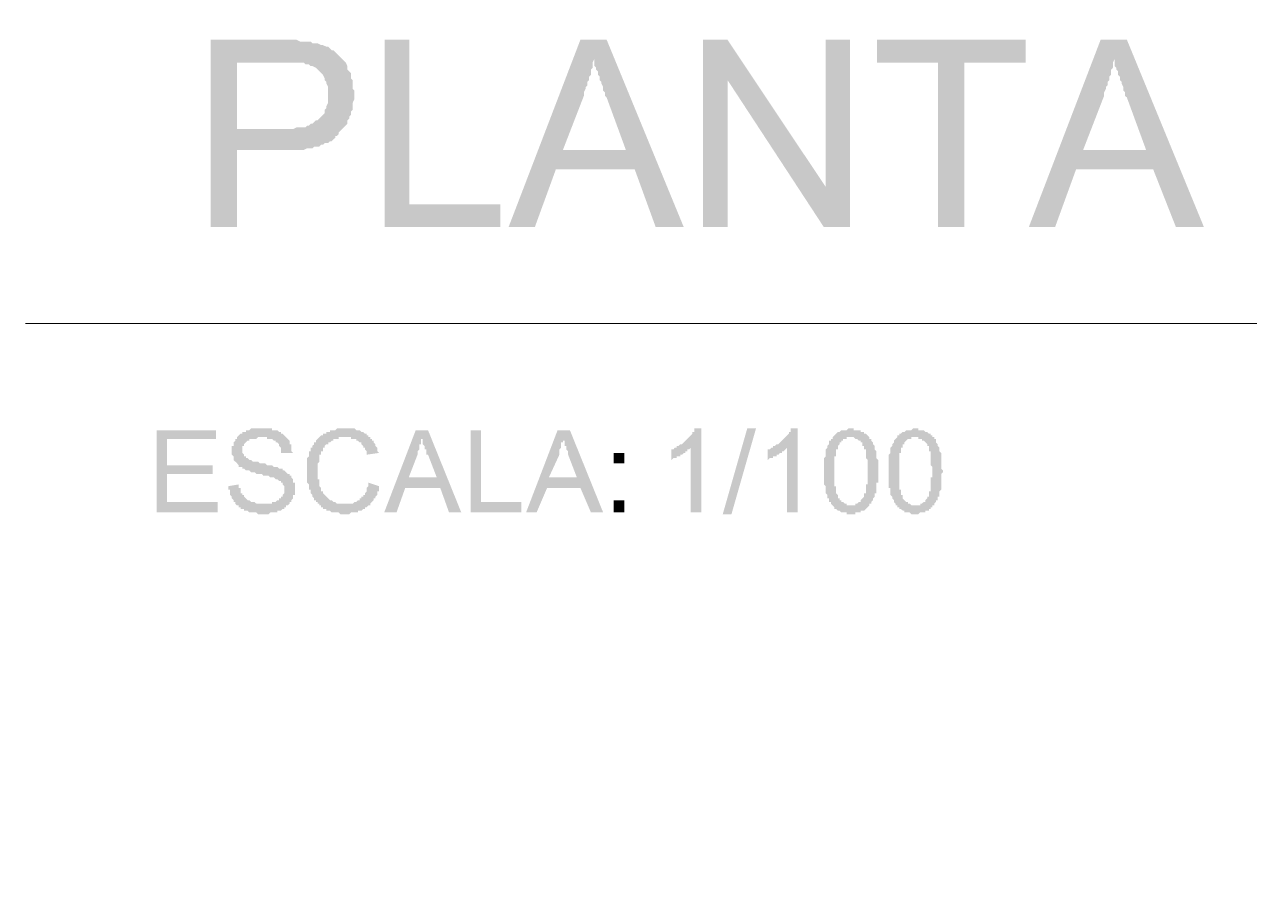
# Model space of a CAD drawing. Header units: millimetres. Extents: x 1293.7 to 1337.9, y 1512.4 to 1531.6.
# Drawn here: x 1312.173 to 1315.134, y 1512.445 to 1514.498 of the extents above; entities that cross this region are included whole.
import ezdxf

# ---------------------------------------------------------------- set-up
doc = ezdxf.new("R2010")
doc.units = ezdxf.units.MM
for name, color, linetype in [('PDF5_SIMB_02', 7, 'Continuous'), ('PDF5_SIMB_TXT', 7, 'Continuous'), ('SIMB_PREENCHIMENTO', 253, 'Continuous')]:
    doc.layers.add(name, color=color, linetype=linetype)

msp = doc.modelspace()

# ---------------------------------------------------------------- hatches: boundary and pattern name
at = {"layer": 'PDF5_SIMB_TXT', "transparency": 33554559}
h = msp.add_hatch(color=256, dxfattribs=at)
h.paths.add_polyline_path([(1312.6233, 1514.0079), (1312.6233, 1514.4609), (1312.7969, 1514.4609), (1312.8011, 1514.4609), (1312.8096, 1514.4609), (1312.818, 1514.4609), (1312.8265, 1514.4609), (1312.8307, 1514.4609), (1312.8392, 1514.4567), (1312.8434, 1514.4567), (1312.8477, 1514.4567), (1312.8561, 1514.4567), (1312.8604, 1514.4567), (1312.8646, 1514.4567), (1312.8688, 1514.4524), (1312.8773, 1514.4524), (1312.8815, 1514.4524), (1312.89, 1514.4482), (1312.8942, 1514.4482), (1312.9027, 1514.444), (1312.9069, 1514.444), (1312.9112, 1514.4397), (1312.9154, 1514.4355), (1312.9196, 1514.4355), (1312.9239, 1514.4313), (1312.9281, 1514.427), (1312.9323, 1514.4228), (1312.9366, 1514.4186), (1312.9408, 1514.4143), (1312.945, 1514.4101), (1312.9493, 1514.4059), (1312.9535, 1514.3974), (1312.9535, 1514.3932), (1312.9535, 1514.3889), (1312.9577, 1514.3847), (1312.962, 1514.3805), (1312.962, 1514.3762), (1312.962, 1514.3678), (1312.9662, 1514.3635), (1312.9662, 1514.3551), (1312.9662, 1514.3508), (1312.9662, 1514.3424), (1312.9704, 1514.3381), (1312.9704, 1514.3297), (1312.9704, 1514.3297), (1312.9704, 1514.3212), (1312.9704, 1514.317), (1312.9662, 1514.3085), (1312.9662, 1514.3043), (1312.9662, 1514.3), (1312.9662, 1514.2916), (1312.962, 1514.2873), (1312.962, 1514.2789), (1312.9577, 1514.2746), (1312.9577, 1514.2704), (1312.9535, 1514.2662), (1312.9535, 1514.2577), (1312.9493, 1514.2535), (1312.945, 1514.2492), (1312.9408, 1514.245), (1312.9366, 1514.2408), (1312.9323, 1514.2365), (1312.9323, 1514.2323), (1312.9281, 1514.2281), (1312.9239, 1514.2281), (1312.9239, 1514.2238), (1312.9196, 1514.2196), (1312.9154, 1514.2154), (1312.9112, 1514.2154), (1312.9069, 1514.2111), (1312.8985, 1514.2111), (1312.8942, 1514.2069), (1312.89, 1514.2069), (1312.8858, 1514.2027), (1312.8773, 1514.2027), (1312.8731, 1514.2027), (1312.8688, 1514.1984), (1312.8604, 1514.1984), (1312.8561, 1514.1984), (1312.8477, 1514.1942), (1312.8392, 1514.1942), (1312.835, 1514.1942), (1312.8265, 1514.1942), (1312.818, 1514.1942), (1312.8096, 1514.1942), (1312.8011, 1514.1942), (1312.8011, 1514.1942), (1312.6868, 1514.1942), (1312.6868, 1514.0079)], flags=0)
h.paths.add_polyline_path([(1312.6868, 1514.245), (1312.8011, 1514.245), (1312.8096, 1514.245), (1312.818, 1514.245), (1312.8223, 1514.245), (1312.8307, 1514.2492), (1312.8392, 1514.2492), (1312.8434, 1514.2492), (1312.8519, 1514.2492), (1312.8561, 1514.2535), (1312.8604, 1514.2535), (1312.8646, 1514.2577), (1312.8688, 1514.2577), (1312.8731, 1514.2619), (1312.8773, 1514.2662), (1312.8815, 1514.2662), (1312.8815, 1514.2662), (1312.8858, 1514.2704), (1312.89, 1514.2746), (1312.8942, 1514.2789), (1312.8985, 1514.2831), (1312.8985, 1514.2916), (1312.9027, 1514.2958), (1312.9027, 1514.3), (1312.9069, 1514.3085), (1312.9069, 1514.3127), (1312.9069, 1514.3212), (1312.9069, 1514.3254), (1312.9069, 1514.3297), (1312.9069, 1514.3339), (1312.9069, 1514.3424), (1312.9069, 1514.3466), (1312.9027, 1514.3551), (1312.9027, 1514.3593), (1312.8985, 1514.3635), (1312.8985, 1514.3678), (1312.8942, 1514.3762), (1312.8942, 1514.3762), (1312.89, 1514.3805), (1312.8858, 1514.3847), (1312.8815, 1514.3889), (1312.8773, 1514.3932), (1312.8688, 1514.3974), (1312.8646, 1514.3974), (1312.8604, 1514.4016), (1312.8561, 1514.4016), (1312.8519, 1514.4016), (1312.8477, 1514.4059), (1312.8434, 1514.4059), (1312.835, 1514.4059), (1312.8307, 1514.4059), (1312.8223, 1514.4059), (1312.818, 1514.4059), (1312.8096, 1514.4059), (1312.8011, 1514.4059), (1312.6868, 1514.4059)], flags=0)
for points in [[(1313.0435, 1514.0078), (1313.0435, 1514.4608), (1313.1028, 1514.4608), (1313.1028, 1514.0628), (1313.3229, 1514.0628), (1313.3229, 1514.0078)], [(1313.8129, 1514.0079), (1313.8129, 1514.4609), (1313.8722, 1514.4609), (1314.1093, 1514.1053), (1314.1093, 1514.4609), (1314.1685, 1514.4609), (1314.1685, 1514.0079), (1314.105, 1514.0079), (1313.8722, 1514.3635), (1313.8722, 1514.0079)], [(1314.3813, 1514.0078), (1314.3813, 1514.4057), (1314.2331, 1514.4057), (1314.2331, 1514.4608), (1314.593, 1514.4608), (1314.593, 1514.4057), (1314.4448, 1514.4057), (1314.4448, 1514.0078)], [(1312.6656, 1513.3813), (1312.691, 1513.3856), (1312.691, 1513.3813), (1312.691, 1513.3771), (1312.6953, 1513.3771), (1312.6953, 1513.3729), (1312.6953, 1513.3686), (1312.6953, 1513.3686), (1312.6953, 1513.3644), (1312.6995, 1513.3644), (1312.6995, 1513.3602), (1312.6995, 1513.3602), (1312.7037, 1513.3602), (1312.7037, 1513.3559), (1312.7037, 1513.3559), (1312.708, 1513.3517), (1312.708, 1513.3517), (1312.7122, 1513.3475), (1312.7122, 1513.3475), (1312.7164, 1513.3475), (1312.7207, 1513.3432), (1312.7207, 1513.3432), (1312.7249, 1513.3432), (1312.7249, 1513.3432), (1312.7291, 1513.3432), (1312.7291, 1513.3432), (1312.7334, 1513.339), (1312.7376, 1513.339), (1312.7376, 1513.339), (1312.7418, 1513.339), (1312.7461, 1513.339), (1312.7461, 1513.339), (1312.7503, 1513.339), (1312.7503, 1513.339), (1312.7545, 1513.339), (1312.7588, 1513.339), (1312.7588, 1513.339), (1312.763, 1513.339), (1312.7672, 1513.339), (1312.7672, 1513.339), (1312.7715, 1513.339), (1312.7715, 1513.3432), (1312.7757, 1513.3432), (1312.7799, 1513.3432), (1312.7799, 1513.3432), (1312.7842, 1513.3475), (1312.7842, 1513.3475), (1312.7884, 1513.3475), (1312.7884, 1513.3517), (1312.7926, 1513.3517), (1312.7926, 1513.3559), (1312.7969, 1513.3559), (1312.7969, 1513.3559), (1312.7969, 1513.3602), (1312.8011, 1513.3644), (1312.8011, 1513.3644), (1312.8011, 1513.3686), (1312.8011, 1513.3729), (1312.8011, 1513.3729), (1312.8011, 1513.3771), (1312.8011, 1513.3771), (1312.8011, 1513.3813), (1312.7969, 1513.3856), (1312.7969, 1513.3856), (1312.7969, 1513.3898), (1312.7969, 1513.3898), (1312.7926, 1513.3898), (1312.7926, 1513.394), (1312.7884, 1513.394), (1312.7884, 1513.394), (1312.7842, 1513.3983), (1312.7842, 1513.3983), (1312.7799, 1513.3983), (1312.7757, 1513.4025), (1312.7757, 1513.4025), (1312.7757, 1513.4025), (1312.7715, 1513.4025), (1312.7715, 1513.4025), (1312.7672, 1513.4025), (1312.7672, 1513.4025), (1312.763, 1513.4067), (1312.7588, 1513.4067), (1312.7588, 1513.4067), (1312.7545, 1513.4067), (1312.7503, 1513.4067), (1312.7461, 1513.411), (1312.7418, 1513.411), (1312.7418, 1513.411), (1312.7376, 1513.411), (1312.7334, 1513.411), (1312.7291, 1513.4152), (1312.7291, 1513.4152), (1312.7249, 1513.4152), (1312.7207, 1513.4152), (1312.7207, 1513.4152), (1312.7164, 1513.4194), (1312.7122, 1513.4194), (1312.7122, 1513.4194), (1312.708, 1513.4194), (1312.708, 1513.4194), (1312.7037, 1513.4237), (1312.7037, 1513.4237), (1312.7037, 1513.4237), (1312.6995, 1513.4237), (1312.6995, 1513.4279), (1312.6953, 1513.4279), (1312.691, 1513.4279), (1312.691, 1513.4321), (1312.691, 1513.4321), (1312.6868, 1513.4364), (1312.6868, 1513.4364), (1312.6826, 1513.4406), (1312.6826, 1513.4406), (1312.6826, 1513.4406), (1312.6783, 1513.4448), (1312.6783, 1513.4448), (1312.6783, 1513.4491), (1312.6783, 1513.4533), (1312.6783, 1513.4533), (1312.6741, 1513.4575), (1312.6741, 1513.4618), (1312.6741, 1513.4618), (1312.6741, 1513.466), (1312.6741, 1513.466), (1312.6741, 1513.4702), (1312.6741, 1513.4702), (1312.6741, 1513.4745), (1312.6741, 1513.4787), (1312.6783, 1513.4787), (1312.6783, 1513.4829), (1312.6783, 1513.4872), (1312.6783, 1513.4872), (1312.6826, 1513.4914), (1312.6826, 1513.4914), (1312.6826, 1513.4956), (1312.6868, 1513.4956), (1312.6868, 1513.4999), (1312.6868, 1513.4999), (1312.691, 1513.5041), (1312.691, 1513.5041), (1312.6953, 1513.5083), (1312.6953, 1513.5083), (1312.6995, 1513.5083), (1312.6995, 1513.5126), (1312.7037, 1513.5126), (1312.708, 1513.5126), (1312.708, 1513.5168), (1312.7122, 1513.5168), (1312.7122, 1513.5168), (1312.7164, 1513.5168), (1312.7164, 1513.5168), (1312.7207, 1513.521), (1312.7249, 1513.521), (1312.7249, 1513.521), (1312.7291, 1513.521), (1312.7334, 1513.521), (1312.7334, 1513.521), (1312.7376, 1513.521), (1312.7418, 1513.521), (1312.7418, 1513.521), (1312.7461, 1513.521), (1312.7461, 1513.521), (1312.7503, 1513.521), (1312.7545, 1513.521), (1312.7588, 1513.521), (1312.7588, 1513.521), (1312.763, 1513.521), (1312.7672, 1513.521), (1312.7672, 1513.521), (1312.7715, 1513.521), (1312.7715, 1513.5168), (1312.7757, 1513.5168), (1312.7799, 1513.5168), (1312.7799, 1513.5168), (1312.7842, 1513.5168), (1312.7842, 1513.5168), (1312.7884, 1513.5126), (1312.7884, 1513.5126), (1312.7926, 1513.5126), (1312.7926, 1513.5083), (1312.7969, 1513.5083), (1312.8011, 1513.5041), (1312.8011, 1513.5041), (1312.8011, 1513.5041), (1312.8053, 1513.4999), (1312.8053, 1513.4999), (1312.8096, 1513.4956), (1312.8096, 1513.4956), (1312.8096, 1513.4956), (1312.8138, 1513.4914), (1312.8138, 1513.4872), (1312.8138, 1513.4872), (1312.8138, 1513.4829), (1312.818, 1513.4829), (1312.818, 1513.4787), (1312.818, 1513.4745), (1312.818, 1513.4745), (1312.818, 1513.4702), (1312.818, 1513.466), (1312.818, 1513.466), (1312.8223, 1513.4618), (1312.8223, 1513.4618), (1312.7969, 1513.4618), (1312.7926, 1513.4618), (1312.7926, 1513.466), (1312.7926, 1513.4702), (1312.7926, 1513.4702), (1312.7926, 1513.4745), (1312.7884, 1513.4787), (1312.7884, 1513.4787), (1312.7884, 1513.4829), (1312.7884, 1513.4829), (1312.7842, 1513.4872), (1312.7842, 1513.4872), (1312.7799, 1513.4872), (1312.7799, 1513.4914), (1312.7757, 1513.4914), (1312.7757, 1513.4914), (1312.7715, 1513.4956), (1312.7715, 1513.4956), (1312.7672, 1513.4956), (1312.7672, 1513.4956), (1312.763, 1513.4956), (1312.7588, 1513.4956), (1312.7588, 1513.4999), (1312.7545, 1513.4999), (1312.7503, 1513.4999), (1312.7461, 1513.4999), (1312.7461, 1513.4999), (1312.7418, 1513.4999), (1312.7376, 1513.4999), (1312.7376, 1513.4999), (1312.7334, 1513.4956), (1312.7291, 1513.4956), (1312.7291, 1513.4956), (1312.7249, 1513.4956), (1312.7207, 1513.4956), (1312.7207, 1513.4956), (1312.7164, 1513.4956), (1312.7164, 1513.4914), (1312.7122, 1513.4914), (1312.7122, 1513.4914), (1312.7122, 1513.4914), (1312.708, 1513.4872), (1312.708, 1513.4872), (1312.7037, 1513.4829), (1312.7037, 1513.4829), (1312.7037, 1513.4787), (1312.6995, 1513.4787), (1312.6995, 1513.4745), (1312.6995, 1513.4702), (1312.6995, 1513.4702), (1312.6995, 1513.4702), (1312.6995, 1513.466), (1312.6995, 1513.4618), (1312.6995, 1513.4618), (1312.7037, 1513.4575), (1312.7037, 1513.4575), (1312.7037, 1513.4533), (1312.708, 1513.4533), (1312.708, 1513.4491), (1312.708, 1513.4491), (1312.7122, 1513.4491), (1312.7122, 1513.4491), (1312.7122, 1513.4491), (1312.7164, 1513.4448), (1312.7164, 1513.4448), (1312.7207, 1513.4448), (1312.7207, 1513.4448), (1312.7249, 1513.4406), (1312.7291, 1513.4406), (1312.7334, 1513.4406), (1312.7334, 1513.4406), (1312.7376, 1513.4406), (1312.7418, 1513.4364), (1312.7461, 1513.4364), (1312.7461, 1513.4364), (1312.7503, 1513.4364), (1312.7545, 1513.4364), (1312.7588, 1513.4321), (1312.763, 1513.4321), (1312.7672, 1513.4321), (1312.7672, 1513.4321), (1312.7715, 1513.4321), (1312.7757, 1513.4279), (1312.7757, 1513.4279), (1312.7799, 1513.4279), (1312.7799, 1513.4279), (1312.7842, 1513.4279), (1312.7842, 1513.4279), (1312.7884, 1513.4237), (1312.7884, 1513.4237), (1312.7926, 1513.4237), (1312.7926, 1513.4237), (1312.7969, 1513.4237), (1312.7969, 1513.4194), (1312.8011, 1513.4194), (1312.8011, 1513.4194), (1312.8053, 1513.4152), (1312.8053, 1513.4152), (1312.8096, 1513.411), (1312.8096, 1513.411), (1312.8138, 1513.411), (1312.8138, 1513.4067), (1312.818, 1513.4067), (1312.818, 1513.4025), (1312.818, 1513.4025), (1312.818, 1513.4025), (1312.8223, 1513.3983), (1312.8223, 1513.3983), (1312.8223, 1513.394), (1312.8223, 1513.3898), (1312.8265, 1513.3898), (1312.8265, 1513.3856), (1312.8265, 1513.3813), (1312.8265, 1513.3813), (1312.8265, 1513.3771), (1312.8265, 1513.3729), (1312.8265, 1513.3729), (1312.8265, 1513.3686), (1312.8265, 1513.3686), (1312.8265, 1513.3644), (1312.8265, 1513.3602), (1312.8223, 1513.3602), (1312.8223, 1513.3559), (1312.8223, 1513.3517), (1312.8223, 1513.3517), (1312.818, 1513.3475), (1312.818, 1513.3475), (1312.818, 1513.3432), (1312.8138, 1513.3432), (1312.8138, 1513.339), (1312.8138, 1513.339), (1312.8096, 1513.3348), (1312.8096, 1513.3348), (1312.8053, 1513.3348), (1312.8053, 1513.3305), (1312.8011, 1513.3305), (1312.8011, 1513.3263), (1312.7969, 1513.3263), (1312.7969, 1513.3263), (1312.7926, 1513.3221), (1312.7926, 1513.3221), (1312.7884, 1513.3221), (1312.7842, 1513.3221), (1312.7842, 1513.3178), (1312.7799, 1513.3178), (1312.7799, 1513.3178), (1312.7757, 1513.3178), (1312.7715, 1513.3178), (1312.7715, 1513.3178), (1312.7672, 1513.3178), (1312.763, 1513.3136), (1312.763, 1513.3136), (1312.7588, 1513.3136), (1312.7545, 1513.3136), (1312.7545, 1513.3136), (1312.7503, 1513.3136), (1312.7503, 1513.3136), (1312.7461, 1513.3136), (1312.7418, 1513.3136), (1312.7418, 1513.3136), (1312.7376, 1513.3136), (1312.7334, 1513.3178), (1312.7291, 1513.3178), (1312.7291, 1513.3178), (1312.7249, 1513.3178), (1312.7249, 1513.3178), (1312.7207, 1513.3178), (1312.7164, 1513.3178), (1312.7164, 1513.3178), (1312.7122, 1513.3221), (1312.7122, 1513.3221), (1312.708, 1513.3221), (1312.708, 1513.3221), (1312.7037, 1513.3221), (1312.7037, 1513.3263), (1312.6995, 1513.3263), (1312.6953, 1513.3263), (1312.6953, 1513.3305), (1312.691, 1513.3305), (1312.691, 1513.3348), (1312.6868, 1513.3348), (1312.6868, 1513.3348), (1312.6826, 1513.339), (1312.6826, 1513.339), (1312.6826, 1513.3432), (1312.6783, 1513.3432), (1312.6783, 1513.3475), (1312.6783, 1513.3475), (1312.6741, 1513.3517), (1312.6741, 1513.3559), (1312.6741, 1513.3559), (1312.6699, 1513.3602), (1312.6699, 1513.3602), (1312.6699, 1513.3644), (1312.6699, 1513.3686), (1312.6699, 1513.3686), (1312.6699, 1513.3729), (1312.6656, 1513.3729), (1312.6656, 1513.3771), (1312.6656, 1513.3813), (1312.6656, 1513.3813)], [(1313.0043, 1513.3898), (1313.0297, 1513.3813), (1313.0297, 1513.3771), (1313.0297, 1513.3771), (1313.0297, 1513.3729), (1313.0297, 1513.3686), (1313.0255, 1513.3686), (1313.0255, 1513.3644), (1313.0255, 1513.3602), (1313.0255, 1513.3602), (1313.0213, 1513.3559), (1313.0213, 1513.3559), (1313.0213, 1513.3517), (1313.017, 1513.3517), (1313.017, 1513.3475), (1313.017, 1513.3475), (1313.0128, 1513.3432), (1313.0128, 1513.3432), (1313.0086, 1513.339), (1313.0086, 1513.339), (1313.0086, 1513.3348), (1313.0043, 1513.3348), (1313.0043, 1513.3348), (1313.0001, 1513.3305), (1313.0001, 1513.3305), (1312.9959, 1513.3305), (1312.9959, 1513.3263), (1312.9916, 1513.3263), (1312.9916, 1513.3263), (1312.9874, 1513.3221), (1312.9874, 1513.3221), (1312.9832, 1513.3221), (1312.9789, 1513.3221), (1312.9789, 1513.3178), (1312.9747, 1513.3178), (1312.9747, 1513.3178), (1312.9705, 1513.3178), (1312.9662, 1513.3178), (1312.9662, 1513.3178), (1312.962, 1513.3178), (1312.9578, 1513.3136), (1312.9578, 1513.3136), (1312.9535, 1513.3136), (1312.9493, 1513.3136), (1312.9493, 1513.3136), (1312.9451, 1513.3136), (1312.9408, 1513.3136), (1312.9408, 1513.3136), (1312.9366, 1513.3136), (1312.9324, 1513.3178), (1312.9324, 1513.3178), (1312.9281, 1513.3178), (1312.9239, 1513.3178), (1312.9239, 1513.3178), (1312.9197, 1513.3178), (1312.9154, 1513.3178), (1312.9154, 1513.3178), (1312.9112, 1513.3221), (1312.9112, 1513.3221), (1312.907, 1513.3221), (1312.9027, 1513.3221), (1312.9027, 1513.3263), (1312.8985, 1513.3263), (1312.8985, 1513.3263), (1312.8943, 1513.3263), (1312.8943, 1513.3305), (1312.89, 1513.3305), (1312.89, 1513.3348), (1312.8858, 1513.3348), (1312.8858, 1513.3348), (1312.8858, 1513.339), (1312.8816, 1513.339), (1312.8816, 1513.3432), (1312.8773, 1513.3432), (1312.8773, 1513.3475), (1312.8731, 1513.3475), (1312.8731, 1513.3517), (1312.8731, 1513.3517), (1312.8688, 1513.3559), (1312.8688, 1513.3602), (1312.8688, 1513.3602), (1312.8646, 1513.3644), (1312.8646, 1513.3644), (1312.8646, 1513.3644), (1312.8646, 1513.3686), (1312.8646, 1513.3729), (1312.8604, 1513.3729), (1312.8604, 1513.3771), (1312.8604, 1513.3771), (1312.8604, 1513.3813), (1312.8604, 1513.3856), (1312.8604, 1513.3856), (1312.8561, 1513.3898), (1312.8561, 1513.394), (1312.8561, 1513.394), (1312.8561, 1513.3983), (1312.8561, 1513.4025), (1312.8561, 1513.4025), (1312.8561, 1513.4067), (1312.8561, 1513.411), (1312.8561, 1513.411), (1312.8561, 1513.4152), (1312.8561, 1513.4194), (1312.8561, 1513.4194), (1312.8561, 1513.4237), (1312.8561, 1513.4279), (1312.8561, 1513.4279), (1312.8561, 1513.4321), (1312.8561, 1513.4364), (1312.8561, 1513.4364), (1312.8561, 1513.4406), (1312.8561, 1513.4448), (1312.8561, 1513.4448), (1312.8561, 1513.4491), (1312.8604, 1513.4533), (1312.8604, 1513.4533), (1312.8604, 1513.4575), (1312.8604, 1513.4575), (1312.8604, 1513.4618), (1312.8604, 1513.466), (1312.8646, 1513.466), (1312.8646, 1513.4702), (1312.8646, 1513.4702), (1312.8646, 1513.4745), (1312.8688, 1513.4745), (1312.8688, 1513.4787), (1312.8688, 1513.4787), (1312.8731, 1513.4829), (1312.8731, 1513.4829), (1312.8731, 1513.4872), (1312.8773, 1513.4872), (1312.8773, 1513.4914), (1312.8773, 1513.4914), (1312.8816, 1513.4956), (1312.8816, 1513.4956), (1312.8858, 1513.4999), (1312.8858, 1513.4999), (1312.89, 1513.5041), (1312.89, 1513.5041), (1312.8943, 1513.5041), (1312.8943, 1513.5083), (1312.8985, 1513.5083), (1312.9027, 1513.5083), (1312.9027, 1513.5083), (1312.9027, 1513.5126), (1312.907, 1513.5126), (1312.907, 1513.5126), (1312.9112, 1513.5126), (1312.9112, 1513.5168), (1312.9154, 1513.5168), (1312.9197, 1513.5168), (1312.9197, 1513.5168), (1312.9239, 1513.5168), (1312.9281, 1513.521), (1312.9281, 1513.521), (1312.9324, 1513.521), (1312.9366, 1513.521), (1312.9366, 1513.521), (1312.9408, 1513.521), (1312.9408, 1513.521), (1312.9451, 1513.521), (1312.9493, 1513.521), (1312.9493, 1513.521), (1312.9535, 1513.521), (1312.9535, 1513.521), (1312.9578, 1513.521), (1312.962, 1513.521), (1312.962, 1513.521), (1312.9662, 1513.521), (1312.9705, 1513.521), (1312.9705, 1513.521), (1312.9747, 1513.5168), (1312.9789, 1513.5168), (1312.9789, 1513.5168), (1312.9832, 1513.5168), (1312.9832, 1513.5168), (1312.9874, 1513.5126), (1312.9916, 1513.5126), (1312.9916, 1513.5126), (1312.9959, 1513.5083), (1312.9959, 1513.5083), (1313.0001, 1513.5083), (1313.0001, 1513.5083), (1313.0001, 1513.5041), (1313.0043, 1513.5041), (1313.0043, 1513.4999), (1313.0086, 1513.4999), (1313.0086, 1513.4956), (1313.0128, 1513.4956), (1313.0128, 1513.4956), (1313.0128, 1513.4914), (1313.017, 1513.4914), (1313.017, 1513.4872), (1313.0213, 1513.4829), (1313.0213, 1513.4829), (1313.0213, 1513.4787), (1313.0213, 1513.4787), (1313.0255, 1513.4745), (1313.0255, 1513.4702), (1313.0255, 1513.4702), (1313.0255, 1513.466), (1313.0297, 1513.4618), (1313.0297, 1513.4618), (1313.0001, 1513.4575), (1313.0001, 1513.4618), (1313.0001, 1513.4618), (1313.0001, 1513.466), (1312.9959, 1513.4702), (1312.9959, 1513.4702), (1312.9959, 1513.4745), (1312.9916, 1513.4745), (1312.9916, 1513.4787), (1312.9916, 1513.4787), (1312.9874, 1513.4829), (1312.9874, 1513.4829), (1312.9874, 1513.4872), (1312.9832, 1513.4872), (1312.9832, 1513.4872), (1312.9789, 1513.4914), (1312.9789, 1513.4914), (1312.9747, 1513.4914), (1312.9747, 1513.4956), (1312.9705, 1513.4956), (1312.9662, 1513.4956), (1312.9662, 1513.4956), (1312.962, 1513.4956), (1312.962, 1513.4999), (1312.9578, 1513.4999), (1312.9535, 1513.4999), (1312.9493, 1513.4999), (1312.9493, 1513.4999), (1312.9451, 1513.4999), (1312.9408, 1513.4999), (1312.9408, 1513.4999), (1312.9366, 1513.4999), (1312.9324, 1513.4999), (1312.9324, 1513.4956), (1312.9281, 1513.4956), (1312.9239, 1513.4956), (1312.9239, 1513.4956), (1312.9197, 1513.4956), (1312.9197, 1513.4914), (1312.9154, 1513.4914), (1312.9154, 1513.4914), (1312.9112, 1513.4872), (1312.9112, 1513.4872), (1312.907, 1513.4872), (1312.907, 1513.4829), (1312.9027, 1513.4829), (1312.9027, 1513.4829), (1312.8985, 1513.4787), (1312.8985, 1513.4787), (1312.8985, 1513.4745), (1312.8943, 1513.4745), (1312.8943, 1513.4702), (1312.8943, 1513.466), (1312.89, 1513.466), (1312.89, 1513.4618), (1312.89, 1513.4618), (1312.89, 1513.4575), (1312.8858, 1513.4575), (1312.8858, 1513.4533), (1312.8858, 1513.4491), (1312.8858, 1513.4491), (1312.8858, 1513.4448), (1312.8858, 1513.4406), (1312.8858, 1513.4406), (1312.8816, 1513.4364), (1312.8816, 1513.4321), (1312.8816, 1513.4321), (1312.8816, 1513.4279), (1312.8816, 1513.4237), (1312.8816, 1513.4237), (1312.8816, 1513.4194), (1312.8816, 1513.4194), (1312.8816, 1513.4152), (1312.8816, 1513.4152), (1312.8816, 1513.411), (1312.8816, 1513.4067), (1312.8816, 1513.4067), (1312.8816, 1513.4025), (1312.8816, 1513.3983), (1312.8858, 1513.3983), (1312.8858, 1513.394), (1312.8858, 1513.3898), (1312.8858, 1513.3898), (1312.8858, 1513.3856), (1312.8858, 1513.3856), (1312.8858, 1513.3813), (1312.89, 1513.3771), (1312.89, 1513.3771), (1312.89, 1513.3771), (1312.89, 1513.3729), (1312.89, 1513.3686), (1312.8943, 1513.3686), (1312.8943, 1513.3644), (1312.8943, 1513.3644), (1312.8985, 1513.3602), (1312.8985, 1513.3602), (1312.9027, 1513.3559), (1312.9027, 1513.3559), (1312.907, 1513.3517), (1312.907, 1513.3517), (1312.9112, 1513.3475), (1312.9112, 1513.3475), (1312.9112, 1513.3475), (1312.9154, 1513.3475), (1312.9197, 1513.3432), (1312.9197, 1513.3432), (1312.9239, 1513.3432), (1312.9239, 1513.3432), (1312.9281, 1513.339), (1312.9324, 1513.339), (1312.9324, 1513.339), (1312.9366, 1513.339), (1312.9366, 1513.339), (1312.9408, 1513.339), (1312.9451, 1513.339), (1312.9451, 1513.339), (1312.9493, 1513.339), (1312.9535, 1513.339), (1312.9535, 1513.339), (1312.9578, 1513.339), (1312.962, 1513.339), (1312.962, 1513.339), (1312.9662, 1513.339), (1312.9705, 1513.3432), (1312.9705, 1513.3432), (1312.9747, 1513.3432), (1312.9747, 1513.3432), (1312.9789, 1513.3475), (1312.9789, 1513.3475), (1312.9832, 1513.3475), (1312.9832, 1513.3517), (1312.9874, 1513.3517), (1312.9874, 1513.3559), (1312.9916, 1513.3559), (1312.9916, 1513.3559), (1312.9916, 1513.3602), (1312.9959, 1513.3602), (1312.9959, 1513.3644), (1312.9959, 1513.3644), (1313.0001, 1513.3686), (1313.0001, 1513.3729), (1313.0001, 1513.3729), (1313.0001, 1513.3771), (1313.0043, 1513.3813), (1313.0043, 1513.3813), (1313.0043, 1513.3856), (1313.0043, 1513.3898), (1313.0043, 1513.3898)], [(1313.8087, 1513.3178), (1313.7833, 1513.3178), (1313.7833, 1513.4745), (1313.7833, 1513.4745), (1313.7791, 1513.4702), (1313.7791, 1513.4702), (1313.7748, 1513.4702), (1313.7748, 1513.466), (1313.7706, 1513.466), (1313.7706, 1513.4618), (1313.7664, 1513.4618), (1313.7664, 1513.4618), (1313.7621, 1513.4575), (1313.7621, 1513.4575), (1313.7579, 1513.4575), (1313.7579, 1513.4533), (1313.7537, 1513.4533), (1313.7494, 1513.4533), (1313.7494, 1513.4491), (1313.7452, 1513.4491), (1313.7452, 1513.4491), (1313.741, 1513.4491), (1313.7367, 1513.4448), (1313.7367, 1513.4448), (1313.7367, 1513.4448), (1313.7367, 1513.4702), (1313.7367, 1513.4702), (1313.741, 1513.4702), (1313.7452, 1513.4745), (1313.7452, 1513.4745), (1313.7494, 1513.4745), (1313.7494, 1513.4787), (1313.7537, 1513.4787), (1313.7537, 1513.4787), (1313.7579, 1513.4829), (1313.7579, 1513.4829), (1313.7621, 1513.4829), (1313.7664, 1513.4872), (1313.7664, 1513.4872), (1313.7706, 1513.4914), (1313.7706, 1513.4914), (1313.7706, 1513.4914), (1313.7748, 1513.4956), (1313.7748, 1513.4956), (1313.7791, 1513.4999), (1313.7791, 1513.4999), (1313.7833, 1513.5041), (1313.7833, 1513.5041), (1313.7875, 1513.5083), (1313.7875, 1513.5083), (1313.7875, 1513.5126), (1313.7918, 1513.5126), (1313.7918, 1513.5168), (1313.7918, 1513.5168), (1313.7918, 1513.521), (1313.8087, 1513.521)], [(1314.0416, 1513.3178), (1314.0162, 1513.3178), (1314.0162, 1513.4745), (1314.0162, 1513.4745), (1314.0119, 1513.4702), (1314.0119, 1513.4702), (1314.0119, 1513.4702), (1314.0077, 1513.466), (1314.0035, 1513.466), (1314.0035, 1513.4618), (1313.9992, 1513.4618), (1313.9992, 1513.4618), (1313.995, 1513.4575), (1313.995, 1513.4575), (1313.9908, 1513.4575), (1313.9908, 1513.4533), (1313.9865, 1513.4533), (1313.9823, 1513.4533), (1313.9823, 1513.4491), (1313.9781, 1513.4491), (1313.9781, 1513.4491), (1313.9738, 1513.4491), (1313.9696, 1513.4448), (1313.9696, 1513.4448), (1313.9696, 1513.4448), (1313.9696, 1513.4702), (1313.9696, 1513.4702), (1313.9738, 1513.4702), (1313.9781, 1513.4745), (1313.9781, 1513.4745), (1313.9823, 1513.4745), (1313.9823, 1513.4787), (1313.9865, 1513.4787), (1313.9865, 1513.4787), (1313.9908, 1513.4829), (1313.995, 1513.4829), (1313.995, 1513.4829), (1313.9992, 1513.4872), (1313.9992, 1513.4872), (1314.0035, 1513.4914), (1314.0035, 1513.4914), (1314.0035, 1513.4914), (1314.0077, 1513.4956), (1314.0077, 1513.4956), (1314.0119, 1513.4999), (1314.0119, 1513.4999), (1314.0162, 1513.5041), (1314.0162, 1513.5041), (1314.0204, 1513.5083), (1314.0204, 1513.5083), (1314.0204, 1513.5126), (1314.0246, 1513.5126), (1314.0246, 1513.5168), (1314.0246, 1513.5168), (1314.0246, 1513.521), (1314.0416, 1513.521)], [(1312.4921, 1513.3178), (1312.4921, 1513.5168), (1312.636, 1513.5168), (1312.636, 1513.4956), (1312.5175, 1513.4956), (1312.5175, 1513.4321), (1312.6275, 1513.4321), (1312.6275, 1513.411), (1312.5175, 1513.411), (1312.5175, 1513.3432), (1312.6402, 1513.3432), (1312.6402, 1513.3178)], [(1313.251, 1513.3177), (1313.251, 1513.5167), (1313.2764, 1513.5167), (1313.2764, 1513.3431), (1313.3737, 1513.3431), (1313.3737, 1513.3177)]]:
    msp.add_hatch(color=256, dxfattribs=at).paths.add_polyline_path(points)
h = msp.add_hatch(color=256, dxfattribs=at)
h.paths.add_polyline_path([(1313.343, 1514.0079), (1313.5166, 1514.4609), (1313.5801, 1514.4609), (1313.7664, 1514.0079), (1313.6986, 1514.0079), (1313.6478, 1514.1476), (1313.4573, 1514.1476), (1313.4065, 1514.0079)], flags=0)
h.paths.add_polyline_path([(1313.4742, 1514.1942), (1313.6266, 1514.1942), (1313.5801, 1514.3212), (1313.5758, 1514.3254), (1313.5758, 1514.3339), (1313.5716, 1514.3381), (1313.5716, 1514.3466), (1313.5674, 1514.3551), (1313.5674, 1514.3593), (1313.5631, 1514.3635), (1313.5631, 1514.372), (1313.5589, 1514.3762), (1313.5589, 1514.3847), (1313.5547, 1514.3889), (1313.5547, 1514.3932), (1313.5504, 1514.3974), (1313.5504, 1514.4059), (1313.5504, 1514.4101), (1313.5504, 1514.4143), (1313.5462, 1514.4059), (1313.5462, 1514.4016), (1313.5462, 1514.3932), (1313.542, 1514.3889), (1313.542, 1514.3805), (1313.542, 1514.3762), (1313.5377, 1514.372), (1313.5377, 1514.3635), (1313.5335, 1514.3593), (1313.5335, 1514.3508), (1313.5293, 1514.3466), (1313.5293, 1514.3424), (1313.525, 1514.3339), (1313.525, 1514.3297), (1313.525, 1514.3254)], flags=0)
h = msp.add_hatch(color=256, dxfattribs=at)
h.paths.add_polyline_path([(1314.6004, 1514.0079), (1314.774, 1514.4609), (1314.8375, 1514.4609), (1315.0237, 1514.0079), (1314.956, 1514.0079), (1314.901, 1514.1476), (1314.7147, 1514.1476), (1314.6639, 1514.0079)], flags=0)
h.paths.add_polyline_path([(1314.7316, 1514.1942), (1314.884, 1514.1942), (1314.8375, 1514.3212), (1314.8332, 1514.3254), (1314.8332, 1514.3339), (1314.829, 1514.3381), (1314.829, 1514.3466), (1314.8248, 1514.3551), (1314.8248, 1514.3593), (1314.8205, 1514.3635), (1314.8205, 1514.372), (1314.8163, 1514.3762), (1314.8163, 1514.3847), (1314.8121, 1514.3889), (1314.8121, 1514.3932), (1314.8078, 1514.3974), (1314.8078, 1514.4059), (1314.8078, 1514.4101), (1314.8078, 1514.4143), (1314.8036, 1514.4059), (1314.8036, 1514.4016), (1314.8036, 1514.3932), (1314.7994, 1514.3889), (1314.7994, 1514.3805), (1314.7994, 1514.3762), (1314.7951, 1514.372), (1314.7951, 1514.3635), (1314.7909, 1514.3593), (1314.7909, 1514.3508), (1314.7867, 1514.3466), (1314.7867, 1514.3424), (1314.7824, 1514.3339), (1314.7824, 1514.3297), (1314.7824, 1514.3254)], flags=0)
h = msp.add_hatch(color=256, dxfattribs=at)
h.paths.add_polyline_path([(1314.1051, 1513.4152), (1314.1051, 1513.4194), (1314.1051, 1513.4237), (1314.1051, 1513.4279), (1314.1051, 1513.4321), (1314.1051, 1513.4321), (1314.1051, 1513.4364), (1314.1051, 1513.4406), (1314.1051, 1513.4406), (1314.1051, 1513.4448), (1314.1051, 1513.4491), (1314.1051, 1513.4491), (1314.1093, 1513.4533), (1314.1093, 1513.4575), (1314.1093, 1513.4575), (1314.1093, 1513.4618), (1314.1093, 1513.4618), (1314.1093, 1513.466), (1314.1093, 1513.4702), (1314.1093, 1513.4702), (1314.1135, 1513.4745), (1314.1135, 1513.4745), (1314.1135, 1513.4787), (1314.1135, 1513.4787), (1314.1178, 1513.4829), (1314.1178, 1513.4872), (1314.1178, 1513.4872), (1314.1178, 1513.4914), (1314.122, 1513.4914), (1314.122, 1513.4956), (1314.1262, 1513.4956), (1314.1262, 1513.4999), (1314.1262, 1513.4999), (1314.1305, 1513.5041), (1314.1305, 1513.5041), (1314.1347, 1513.5083), (1314.1347, 1513.5083), (1314.1347, 1513.5083), (1314.1389, 1513.5126), (1314.1389, 1513.5126), (1314.1432, 1513.5126), (1314.1432, 1513.5126), (1314.1474, 1513.5168), (1314.1516, 1513.5168), (1314.1516, 1513.5168), (1314.1559, 1513.5168), (1314.1601, 1513.5168), (1314.1601, 1513.5168), (1314.1643, 1513.521), (1314.1686, 1513.521), (1314.1686, 1513.521), (1314.1686, 1513.521), (1314.1728, 1513.521), (1314.177, 1513.521), (1314.177, 1513.5168), (1314.1813, 1513.5168), (1314.1855, 1513.5168), (1314.1855, 1513.5168), (1314.1897, 1513.5168), (1314.194, 1513.5168), (1314.194, 1513.5126), (1314.1982, 1513.5126), (1314.1982, 1513.5126), (1314.2024, 1513.5126), (1314.2024, 1513.5083), (1314.2067, 1513.5083), (1314.2067, 1513.5083), (1314.2109, 1513.5041), (1314.2109, 1513.5041), (1314.2151, 1513.4999), (1314.2151, 1513.4999), (1314.2151, 1513.4956), (1314.2194, 1513.4956), (1314.2194, 1513.4914), (1314.2194, 1513.4914), (1314.2236, 1513.4872), (1314.2236, 1513.4829), (1314.2236, 1513.4829), (1314.2278, 1513.4787), (1314.2278, 1513.4787), (1314.2278, 1513.4745), (1314.2278, 1513.4702), (1314.2278, 1513.4702), (1314.2321, 1513.466), (1314.2321, 1513.466), (1314.2321, 1513.4618), (1314.2321, 1513.4618), (1314.2321, 1513.4575), (1314.2321, 1513.4575), (1314.2321, 1513.4533), (1314.2321, 1513.4491), (1314.2321, 1513.4491), (1314.2363, 1513.4448), (1314.2363, 1513.4406), (1314.2363, 1513.4406), (1314.2363, 1513.4364), (1314.2363, 1513.4321), (1314.2363, 1513.4321), (1314.2363, 1513.4279), (1314.2363, 1513.4237), (1314.2363, 1513.4194), (1314.2363, 1513.4152), (1314.2363, 1513.4152), (1314.2363, 1513.4152), (1314.2363, 1513.411), (1314.2363, 1513.4067), (1314.2363, 1513.4025), (1314.2363, 1513.4025), (1314.2363, 1513.3983), (1314.2363, 1513.394), (1314.2363, 1513.3898), (1314.2321, 1513.3898), (1314.2321, 1513.3856), (1314.2321, 1513.3813), (1314.2321, 1513.3813), (1314.2321, 1513.3771), (1314.2321, 1513.3771), (1314.2321, 1513.3729), (1314.2321, 1513.3686), (1314.2321, 1513.3686), (1314.2321, 1513.3644), (1314.2278, 1513.3644), (1314.2278, 1513.3602), (1314.2278, 1513.3602), (1314.2278, 1513.3559), (1314.2278, 1513.3559), (1314.2236, 1513.3517), (1314.2236, 1513.3475), (1314.2236, 1513.3475), (1314.2194, 1513.3432), (1314.2194, 1513.3432), (1314.2194, 1513.339), (1314.2151, 1513.339), (1314.2151, 1513.3348), (1314.2151, 1513.3348), (1314.2109, 1513.3305), (1314.2109, 1513.3305), (1314.2067, 1513.3263), (1314.2067, 1513.3263), (1314.2067, 1513.3263), (1314.2024, 1513.3221), (1314.1982, 1513.3221), (1314.1982, 1513.3221), (1314.194, 1513.3221), (1314.194, 1513.3178), (1314.1897, 1513.3178), (1314.1897, 1513.3178), (1314.1855, 1513.3178), (1314.1813, 1513.3178), (1314.1813, 1513.3136), (1314.177, 1513.3136), (1314.1728, 1513.3136), (1314.1728, 1513.3136), (1314.1686, 1513.3136), (1314.1686, 1513.3136), (1314.1643, 1513.3136), (1314.1601, 1513.3136), (1314.1601, 1513.3178), (1314.1559, 1513.3178), (1314.1516, 1513.3178), (1314.1516, 1513.3178), (1314.1474, 1513.3178), (1314.1474, 1513.3178), (1314.1432, 1513.3221), (1314.1432, 1513.3221), (1314.1389, 1513.3221), (1314.1347, 1513.3263), (1314.1347, 1513.3263), (1314.1305, 1513.3263), (1314.1305, 1513.3305), (1314.1305, 1513.3305), (1314.1262, 1513.3348), (1314.1262, 1513.3348), (1314.1262, 1513.3348), (1314.122, 1513.339), (1314.122, 1513.339), (1314.122, 1513.339), (1314.122, 1513.3432), (1314.1178, 1513.3432), (1314.1178, 1513.3475), (1314.1178, 1513.3475), (1314.1178, 1513.3517), (1314.1135, 1513.3517), (1314.1135, 1513.3559), (1314.1135, 1513.3559), (1314.1135, 1513.3602), (1314.1135, 1513.3602), (1314.1093, 1513.3644), (1314.1093, 1513.3686), (1314.1093, 1513.3686), (1314.1093, 1513.3729), (1314.1093, 1513.3771), (1314.1093, 1513.3771), (1314.1093, 1513.3813), (1314.1051, 1513.3856), (1314.1051, 1513.3856), (1314.1051, 1513.3898), (1314.1051, 1513.394), (1314.1051, 1513.3983), (1314.1051, 1513.3983), (1314.1051, 1513.4025), (1314.1051, 1513.4067), (1314.1051, 1513.411), (1314.1051, 1513.4152), (1314.1051, 1513.4152)], flags=0)
h.paths.add_polyline_path([(1314.1305, 1513.4152), (1314.1305, 1513.411), (1314.1305, 1513.411), (1314.1305, 1513.4067), (1314.1305, 1513.4025), (1314.1305, 1513.3983), (1314.1305, 1513.394), (1314.1305, 1513.3898), (1314.1305, 1513.3898), (1314.1305, 1513.3856), (1314.1305, 1513.3813), (1314.1347, 1513.3813), (1314.1347, 1513.3771), (1314.1347, 1513.3729), (1314.1347, 1513.3729), (1314.1347, 1513.3686), (1314.1347, 1513.3686), (1314.1347, 1513.3644), (1314.1347, 1513.3644), (1314.1389, 1513.3602), (1314.1389, 1513.3602), (1314.1389, 1513.3559), (1314.1389, 1513.3559), (1314.1389, 1513.3517), (1314.1432, 1513.3517), (1314.1432, 1513.3517), (1314.1432, 1513.3475), (1314.1474, 1513.3475), (1314.1474, 1513.3432), (1314.1516, 1513.3432), (1314.1516, 1513.3432), (1314.1559, 1513.339), (1314.1559, 1513.339), (1314.1601, 1513.339), (1314.1601, 1513.3348), (1314.1643, 1513.3348), (1314.1643, 1513.3348), (1314.1686, 1513.3348), (1314.1686, 1513.3348), (1314.1728, 1513.3348), (1314.177, 1513.3348), (1314.177, 1513.3348), (1314.1813, 1513.3348), (1314.1813, 1513.339), (1314.1855, 1513.339), (1314.1855, 1513.339), (1314.1897, 1513.3432), (1314.1897, 1513.3432), (1314.194, 1513.3432), (1314.194, 1513.3475), (1314.1982, 1513.3517), (1314.1982, 1513.3517), (1314.1982, 1513.3517), (1314.2024, 1513.3559), (1314.2024, 1513.3559), (1314.2024, 1513.3559), (1314.2024, 1513.3602), (1314.2024, 1513.3602), (1314.2024, 1513.3644), (1314.2067, 1513.3644), (1314.2067, 1513.3686), (1314.2067, 1513.3686), (1314.2067, 1513.3729), (1314.2067, 1513.3771), (1314.2067, 1513.3771), (1314.2067, 1513.3813), (1314.2067, 1513.3856), (1314.2109, 1513.3856), (1314.2109, 1513.3898), (1314.2109, 1513.394), (1314.2109, 1513.3983), (1314.2109, 1513.4025), (1314.2109, 1513.4025), (1314.2109, 1513.4067), (1314.2109, 1513.411), (1314.2109, 1513.4152), (1314.2109, 1513.4152), (1314.2109, 1513.4194), (1314.2109, 1513.4237), (1314.2109, 1513.4279), (1314.2109, 1513.4321), (1314.2109, 1513.4364), (1314.2109, 1513.4406), (1314.2109, 1513.4406), (1314.2109, 1513.4448), (1314.2067, 1513.4491), (1314.2067, 1513.4533), (1314.2067, 1513.4533), (1314.2067, 1513.4575), (1314.2067, 1513.4618), (1314.2067, 1513.4618), (1314.2067, 1513.466), (1314.2067, 1513.466), (1314.2067, 1513.4702), (1314.2024, 1513.4702), (1314.2024, 1513.4745), (1314.2024, 1513.4745), (1314.2024, 1513.4787), (1314.2024, 1513.4787), (1314.1982, 1513.4787), (1314.1982, 1513.4829), (1314.1982, 1513.4829), (1314.1982, 1513.4872), (1314.194, 1513.4872), (1314.194, 1513.4914), (1314.1897, 1513.4914), (1314.1897, 1513.4914), (1314.1855, 1513.4956), (1314.1855, 1513.4956), (1314.1813, 1513.4956), (1314.1813, 1513.4956), (1314.177, 1513.4999), (1314.1728, 1513.4999), (1314.1728, 1513.4999), (1314.1686, 1513.4999), (1314.1686, 1513.4999), (1314.1643, 1513.4999), (1314.1601, 1513.4999), (1314.1601, 1513.4956), (1314.1559, 1513.4956), (1314.1559, 1513.4956), (1314.1516, 1513.4956), (1314.1516, 1513.4914), (1314.1474, 1513.4914), (1314.1474, 1513.4872), (1314.1432, 1513.4872), (1314.1432, 1513.4829), (1314.1432, 1513.4829), (1314.1432, 1513.4829), (1314.1389, 1513.4787), (1314.1389, 1513.4787), (1314.1389, 1513.4745), (1314.1389, 1513.4745), (1314.1389, 1513.4702), (1314.1347, 1513.4702), (1314.1347, 1513.466), (1314.1347, 1513.466), (1314.1347, 1513.4618), (1314.1347, 1513.4618), (1314.1347, 1513.4575), (1314.1347, 1513.4533), (1314.1305, 1513.4533), (1314.1305, 1513.4491), (1314.1305, 1513.4448), (1314.1305, 1513.4406), (1314.1305, 1513.4406), (1314.1305, 1513.4364), (1314.1305, 1513.4321), (1314.1305, 1513.4279), (1314.1305, 1513.4237), (1314.1305, 1513.4237), (1314.1305, 1513.4194), (1314.1305, 1513.4152)], flags=0)
h = msp.add_hatch(color=256, dxfattribs=at)
h.paths.add_polyline_path([(1314.2617, 1513.4152), (1314.2617, 1513.4194), (1314.2617, 1513.4237), (1314.2617, 1513.4279), (1314.2617, 1513.4321), (1314.2617, 1513.4321), (1314.2617, 1513.4364), (1314.2617, 1513.4406), (1314.2617, 1513.4406), (1314.2617, 1513.4448), (1314.2617, 1513.4491), (1314.2617, 1513.4491), (1314.2617, 1513.4533), (1314.2617, 1513.4575), (1314.2617, 1513.4575), (1314.2659, 1513.4618), (1314.2659, 1513.4618), (1314.2659, 1513.466), (1314.2659, 1513.4702), (1314.2659, 1513.4702), (1314.2659, 1513.4745), (1314.2659, 1513.4745), (1314.2702, 1513.4787), (1314.2702, 1513.4787), (1314.2702, 1513.4829), (1314.2744, 1513.4872), (1314.2744, 1513.4872), (1314.2744, 1513.4914), (1314.2744, 1513.4914), (1314.2786, 1513.4956), (1314.2786, 1513.4956), (1314.2829, 1513.4999), (1314.2829, 1513.4999), (1314.2829, 1513.5041), (1314.2871, 1513.5041), (1314.2871, 1513.5083), (1314.2913, 1513.5083), (1314.2913, 1513.5083), (1314.2956, 1513.5126), (1314.2956, 1513.5126), (1314.2998, 1513.5126), (1314.2998, 1513.5126), (1314.304, 1513.5168), (1314.304, 1513.5168), (1314.3083, 1513.5168), (1314.3125, 1513.5168), (1314.3125, 1513.5168), (1314.3167, 1513.5168), (1314.321, 1513.521), (1314.321, 1513.521), (1314.3252, 1513.521), (1314.3252, 1513.521), (1314.3294, 1513.521), (1314.3337, 1513.521), (1314.3337, 1513.5168), (1314.3379, 1513.5168), (1314.3421, 1513.5168), (1314.3421, 1513.5168), (1314.3464, 1513.5168), (1314.3464, 1513.5168), (1314.3506, 1513.5126), (1314.3506, 1513.5126), (1314.3548, 1513.5126), (1314.3548, 1513.5126), (1314.3591, 1513.5083), (1314.3591, 1513.5083), (1314.3633, 1513.5083), (1314.3633, 1513.5041), (1314.3675, 1513.5041), (1314.3675, 1513.4999), (1314.3718, 1513.4999), (1314.3718, 1513.4956), (1314.376, 1513.4956), (1314.376, 1513.4914), (1314.376, 1513.4914), (1314.376, 1513.4872), (1314.3802, 1513.4829), (1314.3802, 1513.4829), (1314.3802, 1513.4787), (1314.3802, 1513.4787), (1314.3845, 1513.4745), (1314.3845, 1513.4702), (1314.3845, 1513.4702), (1314.3845, 1513.466), (1314.3845, 1513.466), (1314.3887, 1513.4618), (1314.3887, 1513.4618), (1314.3887, 1513.4575), (1314.3887, 1513.4575), (1314.3887, 1513.4533), (1314.3887, 1513.4491), (1314.3887, 1513.4491), (1314.3887, 1513.4448), (1314.3887, 1513.4406), (1314.3887, 1513.4406), (1314.3887, 1513.4364), (1314.3887, 1513.4321), (1314.3887, 1513.4321), (1314.3887, 1513.4279), (1314.3887, 1513.4237), (1314.3929, 1513.4194), (1314.3929, 1513.4152), (1314.3929, 1513.4152), (1314.3929, 1513.4152), (1314.3887, 1513.411), (1314.3887, 1513.4067), (1314.3887, 1513.4025), (1314.3887, 1513.4025), (1314.3887, 1513.3983), (1314.3887, 1513.394), (1314.3887, 1513.3898), (1314.3887, 1513.3898), (1314.3887, 1513.3856), (1314.3887, 1513.3813), (1314.3887, 1513.3813), (1314.3887, 1513.3771), (1314.3887, 1513.3771), (1314.3887, 1513.3729), (1314.3845, 1513.3686), (1314.3845, 1513.3686), (1314.3845, 1513.3644), (1314.3845, 1513.3644), (1314.3845, 1513.3602), (1314.3845, 1513.3602), (1314.3845, 1513.3559), (1314.3802, 1513.3559), (1314.3802, 1513.3517), (1314.3802, 1513.3475), (1314.376, 1513.3475), (1314.376, 1513.3432), (1314.376, 1513.3432), (1314.3718, 1513.339), (1314.3718, 1513.339), (1314.3718, 1513.3348), (1314.3675, 1513.3348), (1314.3675, 1513.3305), (1314.3633, 1513.3305), (1314.3633, 1513.3263), (1314.3633, 1513.3263), (1314.3591, 1513.3263), (1314.3591, 1513.3221), (1314.3548, 1513.3221), (1314.3548, 1513.3221), (1314.3506, 1513.3221), (1314.3506, 1513.3178), (1314.3464, 1513.3178), (1314.3421, 1513.3178), (1314.3421, 1513.3178), (1314.3379, 1513.3178), (1314.3337, 1513.3136), (1314.3337, 1513.3136), (1314.3294, 1513.3136), (1314.3252, 1513.3136), (1314.3252, 1513.3136), (1314.321, 1513.3136), (1314.321, 1513.3136), (1314.3167, 1513.3136), (1314.3125, 1513.3178), (1314.3125, 1513.3178), (1314.3083, 1513.3178), (1314.3083, 1513.3178), (1314.304, 1513.3178), (1314.2998, 1513.3178), (1314.2998, 1513.3221), (1314.2956, 1513.3221), (1314.2956, 1513.3221), (1314.2913, 1513.3263), (1314.2913, 1513.3263), (1314.2871, 1513.3263), (1314.2871, 1513.3305), (1314.2829, 1513.3305), (1314.2829, 1513.3348), (1314.2786, 1513.3348), (1314.2786, 1513.3348), (1314.2786, 1513.339), (1314.2786, 1513.339), (1314.2786, 1513.339), (1314.2744, 1513.3432), (1314.2744, 1513.3432), (1314.2744, 1513.3475), (1314.2744, 1513.3475), (1314.2702, 1513.3517), (1314.2702, 1513.3517), (1314.2702, 1513.3559), (1314.2702, 1513.3559), (1314.2659, 1513.3602), (1314.2659, 1513.3602), (1314.2659, 1513.3644), (1314.2659, 1513.3686), (1314.2659, 1513.3686), (1314.2659, 1513.3729), (1314.2659, 1513.3771), (1314.2617, 1513.3771), (1314.2617, 1513.3813), (1314.2617, 1513.3856), (1314.2617, 1513.3856), (1314.2617, 1513.3898), (1314.2617, 1513.394), (1314.2617, 1513.3983), (1314.2617, 1513.3983), (1314.2617, 1513.4025), (1314.2617, 1513.4067), (1314.2617, 1513.411), (1314.2617, 1513.4152), (1314.2617, 1513.4152)], flags=0)
h.paths.add_polyline_path([(1314.2871, 1513.4152), (1314.2871, 1513.411), (1314.2871, 1513.411), (1314.2871, 1513.4067), (1314.2871, 1513.4025), (1314.2871, 1513.3983), (1314.2871, 1513.394), (1314.2871, 1513.3898), (1314.2871, 1513.3898), (1314.2871, 1513.3856), (1314.2871, 1513.3813), (1314.2871, 1513.3813), (1314.2871, 1513.3771), (1314.2871, 1513.3729), (1314.2913, 1513.3729), (1314.2913, 1513.3686), (1314.2913, 1513.3686), (1314.2913, 1513.3644), (1314.2913, 1513.3644), (1314.2913, 1513.3602), (1314.2956, 1513.3602), (1314.2956, 1513.3559), (1314.2956, 1513.3559), (1314.2956, 1513.3517), (1314.2956, 1513.3517), (1314.2956, 1513.3517), (1314.2998, 1513.3475), (1314.2998, 1513.3475), (1314.304, 1513.3432), (1314.304, 1513.3432), (1314.3083, 1513.3432), (1314.3083, 1513.339), (1314.3125, 1513.339), (1314.3125, 1513.339), (1314.3167, 1513.3348), (1314.3167, 1513.3348), (1314.321, 1513.3348), (1314.3252, 1513.3348), (1314.3252, 1513.3348), (1314.3294, 1513.3348), (1314.3294, 1513.3348), (1314.3337, 1513.3348), (1314.3379, 1513.3348), (1314.3379, 1513.339), (1314.3421, 1513.339), (1314.3421, 1513.339), (1314.3464, 1513.3432), (1314.3464, 1513.3432), (1314.3506, 1513.3432), (1314.3506, 1513.3475), (1314.3548, 1513.3517), (1314.3548, 1513.3517), (1314.3548, 1513.3517), (1314.3548, 1513.3559), (1314.3548, 1513.3559), (1314.3591, 1513.3559), (1314.3591, 1513.3602), (1314.3591, 1513.3602), (1314.3591, 1513.3644), (1314.3591, 1513.3644), (1314.3591, 1513.3686), (1314.3633, 1513.3686), (1314.3633, 1513.3729), (1314.3633, 1513.3771), (1314.3633, 1513.3771), (1314.3633, 1513.3813), (1314.3633, 1513.3856), (1314.3633, 1513.3856), (1314.3633, 1513.3898), (1314.3633, 1513.394), (1314.3633, 1513.3983), (1314.3633, 1513.4025), (1314.3675, 1513.4025), (1314.3675, 1513.4067), (1314.3675, 1513.411), (1314.3675, 1513.4152), (1314.3675, 1513.4152), (1314.3675, 1513.4194), (1314.3675, 1513.4237), (1314.3675, 1513.4279), (1314.3633, 1513.4321), (1314.3633, 1513.4364), (1314.3633, 1513.4406), (1314.3633, 1513.4406), (1314.3633, 1513.4448), (1314.3633, 1513.4491), (1314.3633, 1513.4533), (1314.3633, 1513.4533), (1314.3633, 1513.4575), (1314.3633, 1513.4618), (1314.3633, 1513.4618), (1314.3633, 1513.466), (1314.3591, 1513.466), (1314.3591, 1513.4702), (1314.3591, 1513.4702), (1314.3591, 1513.4745), (1314.3591, 1513.4745), (1314.3591, 1513.4787), (1314.3548, 1513.4787), (1314.3548, 1513.4787), (1314.3548, 1513.4829), (1314.3548, 1513.4829), (1314.3506, 1513.4872), (1314.3506, 1513.4872), (1314.3464, 1513.4914), (1314.3464, 1513.4914), (1314.3421, 1513.4914), (1314.3421, 1513.4956), (1314.3379, 1513.4956), (1314.3379, 1513.4956), (1314.3337, 1513.4956), (1314.3337, 1513.4999), (1314.3294, 1513.4999), (1314.3294, 1513.4999), (1314.3252, 1513.4999), (1314.321, 1513.4999), (1314.321, 1513.4999), (1314.3167, 1513.4999), (1314.3167, 1513.4956), (1314.3125, 1513.4956), (1314.3083, 1513.4956), (1314.3083, 1513.4956), (1314.304, 1513.4914), (1314.304, 1513.4914), (1314.2998, 1513.4872), (1314.2998, 1513.4872), (1314.2998, 1513.4829), (1314.2956, 1513.4829), (1314.2956, 1513.4829), (1314.2956, 1513.4787), (1314.2956, 1513.4787), (1314.2956, 1513.4745), (1314.2913, 1513.4745), (1314.2913, 1513.4702), (1314.2913, 1513.4702), (1314.2913, 1513.466), (1314.2913, 1513.466), (1314.2913, 1513.4618), (1314.2871, 1513.4618), (1314.2871, 1513.4575), (1314.2871, 1513.4533), (1314.2871, 1513.4533), (1314.2871, 1513.4491), (1314.2871, 1513.4448), (1314.2871, 1513.4406), (1314.2871, 1513.4406), (1314.2871, 1513.4364), (1314.2871, 1513.4321), (1314.2871, 1513.4279), (1314.2871, 1513.4237), (1314.2871, 1513.4237), (1314.2871, 1513.4194), (1314.2871, 1513.4152)], flags=0)
h = msp.add_hatch(color=256, dxfattribs=at)
h.paths.add_polyline_path([(1313.0424, 1513.3178), (1313.1186, 1513.5168), (1313.1483, 1513.5168), (1313.2287, 1513.3178), (1313.1991, 1513.3178), (1313.1779, 1513.3771), (1313.0932, 1513.3771), (1313.0721, 1513.3178)], flags=0)
h.paths.add_polyline_path([(1313.1017, 1513.4025), (1313.1694, 1513.4025), (1313.1483, 1513.4575), (1313.144, 1513.4575), (1313.144, 1513.4618), (1313.144, 1513.466), (1313.144, 1513.4702), (1313.1398, 1513.4702), (1313.1398, 1513.4745), (1313.1398, 1513.4787), (1313.1398, 1513.4787), (1313.1356, 1513.4829), (1313.1356, 1513.4829), (1313.1356, 1513.4872), (1313.1356, 1513.4914), (1313.1356, 1513.4914), (1313.1356, 1513.4956), (1313.1313, 1513.4956), (1313.1313, 1513.4956), (1313.1313, 1513.4956), (1313.1313, 1513.4914), (1313.1313, 1513.4872), (1313.1313, 1513.4872), (1313.1313, 1513.4829), (1313.1271, 1513.4829), (1313.1271, 1513.4787), (1313.1271, 1513.4745), (1313.1271, 1513.4745), (1313.1271, 1513.4702), (1313.1229, 1513.466), (1313.1229, 1513.466), (1313.1229, 1513.4618), (1313.1229, 1513.4618), (1313.1229, 1513.4575)], flags=0)
h = msp.add_hatch(color=256, dxfattribs=at)
h.paths.add_polyline_path([(1313.3853, 1513.3178), (1313.4615, 1513.5168), (1313.4912, 1513.5168), (1313.5716, 1513.3178), (1313.542, 1513.3178), (1313.5166, 1513.3771), (1313.4361, 1513.3771), (1313.4107, 1513.3178)], flags=0)
h.paths.add_polyline_path([(1313.4404, 1513.4025), (1313.5081, 1513.4025), (1313.4869, 1513.4575), (1313.4869, 1513.4575), (1313.4869, 1513.4618), (1313.4869, 1513.466), (1313.4827, 1513.4702), (1313.4827, 1513.4702), (1313.4827, 1513.4745), (1313.4827, 1513.4787), (1313.4785, 1513.4787), (1313.4785, 1513.4829), (1313.4785, 1513.4829), (1313.4785, 1513.4872), (1313.4785, 1513.4914), (1313.4742, 1513.4914), (1313.4742, 1513.4956), (1313.4742, 1513.4956), (1313.4742, 1513.4956), (1313.4742, 1513.4956), (1313.4742, 1513.4914), (1313.4742, 1513.4872), (1313.47, 1513.4872), (1313.47, 1513.4829), (1313.47, 1513.4829), (1313.47, 1513.4787), (1313.47, 1513.4745), (1313.47, 1513.4745), (1313.4658, 1513.4702), (1313.4658, 1513.466), (1313.4658, 1513.466), (1313.4658, 1513.4618), (1313.4658, 1513.4618), (1313.4658, 1513.4575)], flags=0)
at = {"layer": 'SIMB_PREENCHIMENTO'}
h = msp.add_hatch(dxfattribs=at)
h.set_pattern_fill('NET', color=256, scale=0.05)
h.set_pattern_definition([(0, (1252.14947, 1502.5232), (0, 0.15875), []), (90, (1252.14947, 1502.5232), (-0.15875, 1e-17), [])])
h.paths.add_polyline_path([(1324.6378, 1527.0698), (1323.1378, 1527.0698), (1323.1378, 1526.5398), (1323.2638, 1526.5398), (1323.6428, 1526.5398, -1), (1323.6428, 1526.1698), (1323.2638, 1526.1698), (1323.2583, 1526.1689), (1323.2583, 1526.1482), (1323.2233, 1526.1482), (1323.2233, 1526.1698), (1323.1378, 1526.1698), (1323.1378, 1525.5383), (1324.6378, 1525.5383), (1324.6378, 1525.6892), (1324.0378, 1525.6892), (1324.0378, 1525.7192, -0.429311), (1324.6378, 1526.2892)])
h.paths.add_polyline_path([(1324.6378, 1525.5083), (1323.1378, 1525.5083), (1323.1378, 1524.8698), (1324.6378, 1524.8698)])
h.paths.add_polyline_path([(1324.6378, 1526.2892, 0.429311), (1324.0378, 1525.7192), (1324.6378, 1525.7192)], flags=17)
h.paths.add_polyline_path([(1321.8178, 1525.4698), (1321.8178, 1524.8698), (1322.3878, 1524.8698, 0.429311)])
h.paths.add_polyline_path([(1295.7602, 1514.4446), (1295.4452, 1514.4446), (1295.4452, 1514.3186), (1295.4452, 1513.9396, -1), (1295.0752, 1513.9396), (1295.0752, 1514.3186), (1295.0743, 1514.3241), (1295.0536, 1514.3241), (1295.0536, 1514.3591), (1295.0752, 1514.4446), (1294.7602, 1514.4446), (1294.6584, 1514.4446), (1294.6584, 1513.2805), (1294.0808, 1513.2805), (1294.0808, 1512.4446), (1295.7602, 1512.4446), (1295.7602, 1512.5446), (1295.1602, 1512.5446), (1295.1602, 1512.5746, -0.429311), (1295.7602, 1513.1446)], flags=17)
h.paths.add_polyline_path([(1295.7602, 1514.4446), (1295.4452, 1514.4446), (1295.4452, 1514.3186), (1295.4452, 1513.9396, -1), (1295.0752, 1513.9396), (1295.0752, 1514.3186), (1295.0752, 1514.3276), (1295.0686, 1514.3276), (1295.0686, 1514.3241), (1295.0536, 1514.3241), (1295.0536, 1514.3591), (1295.0686, 1514.3591), (1295.0686, 1514.3556), (1295.0752, 1514.3556), (1295.0752, 1514.4446), (1294.7602, 1514.4446), (1294.6584, 1514.4446), (1294.6584, 1513.2805), (1293.6602, 1513.2805), (1293.6602, 1513.2761), (1294.0808, 1513.2761), (1294.0808, 1512.4446), (1295.7602, 1512.4446), (1295.7602, 1512.5446), (1295.1602, 1512.5446), (1295.1602, 1512.5746, -0.429311), (1295.7602, 1513.1446)])
h.paths.add_polyline_path([(1294.0921, 1512.5286), (1295.1483, 1512.5286), (1295.1483, 1513.2749), (1294.0921, 1513.2749)], flags=24)

# ---------------------------------------------------------------- linework, layer by layer
at = {"layer": 'PDF5_SIMB_02', "lineweight": 20}
msp.add_lwpolyline([(1312.1757, 1513.7749), (1320.1472, 1513.7749)], dxfattribs=at)
at = {"layer": 'PDF5_SIMB_TXT', "lineweight": 20, "transparency": 33554559}
for points in [[(1313.8606, 1513.3135), (1313.9198, 1513.5209), (1313.8817, 1513.3135), (1313.941, 1513.5209)], [(1313.597, 1513.4364), (1313.597, 1513.4618), (1313.6224, 1513.4364), (1313.6224, 1513.4618)], [(1313.597, 1513.3178), (1313.597, 1513.3475), (1313.6224, 1513.3178), (1313.6224, 1513.3475)]]:
    msp.add_solid(points, dxfattribs=at)

doc.saveas('drawing.dxf')
